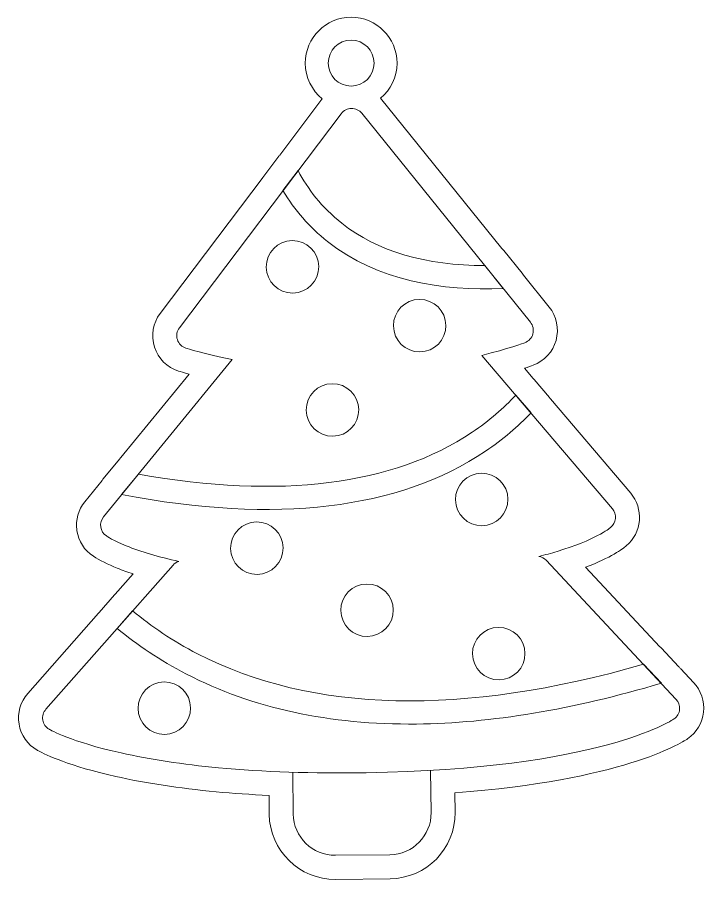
# Model space of a CAD drawing. Header units: centimetres. Extents: x -19.9 to 19.8, y -14.3 to 14.8.
# Drawn here: x -19.66 to -13.24, y -14.27 to -6.21 of the extents above; entities that cross this region are included whole.
import ezdxf

# ---------------------------------------------------------------- set-up
doc = ezdxf.new("R2010")
doc.units = ezdxf.units.CM
doc.header["$MEASUREMENT"] = 0
for name, color, linetype in [('layer 1', 7, 'Continuous'), ('layer 2', 7, 'Continuous'), ('layer 3', 7, 'Continuous')]:
    doc.layers.add(name, color=color, linetype=linetype)

msp = doc.modelspace()

# ---------------------------------------------------------------- linework, layer by layer
at = {"layer": 'layer 1', "lineweight": 9}
for points, knots in [([(-16.80978, -6.9717), (-16.90657, -6.89314), (-16.96844, -6.7732), (-16.96844, -6.63881), (-16.96844, -6.63881), (-16.96844, -6.40214), (-16.7766, -6.2103), (-16.53994, -6.2103), (-16.53994, -6.2103), (-16.30327, -6.2103), (-16.11143, -6.40214), (-16.11143, -6.63881), (-16.11143, -6.63881), (-16.11143, -6.77057), (-16.1709, -6.88844), (-16.26445, -6.96703)], [0, 0, 0, 0, 0.2, 0.2, 0.2, 0.2, 0.4, 0.4, 0.4, 0.4, 0.6, 0.6, 0.6, 0.6, 1, 1, 1, 1]), ([(-16.53994, -6.42455), (-16.42161, -6.42455), (-16.32568, -6.52048), (-16.32568, -6.63881), (-16.32568, -6.63881), (-16.32568, -6.75713), (-16.42161, -6.85306), (-16.53994, -6.85306), (-16.53994, -6.85306), (-16.65826, -6.85306), (-16.75419, -6.75713), (-16.75419, -6.63881), (-16.75419, -6.63881), (-16.75419, -6.52048), (-16.65826, -6.42455), (-16.53994, -6.42455)], [0, 0, 0, 0, 0.2, 0.2, 0.2, 0.2, 0.4, 0.4, 0.4, 0.4, 0.6, 0.6, 0.6, 0.6, 1, 1, 1, 1]), ([(-16.80978, -6.9717), (-16.81078, -6.97301), (-16.8118, -6.97434), (-16.8128, -6.97567), (-16.8128, -6.97567), (-16.8128, -6.97567), (-17.20711, -7.49758), (-17.20711, -7.49758), (-17.20711, -7.49758), (-17.20969, -7.50064), (-17.21249, -7.50354), (-17.21492, -7.50682), (-17.21492, -7.50682), (-17.21492, -7.50682), (-17.35667, -7.69431), (-17.35667, -7.69431), (-17.35667, -7.69431), (-17.35869, -7.69698), (-17.36019, -7.69986), (-17.36202, -7.70261), (-17.36202, -7.70261), (-17.36202, -7.70261), (-18.32457, -8.97651), (-18.32457, -8.97651), (-18.32457, -8.97651), (-18.39091, -9.06573), (-18.41099, -9.1822), (-18.37729, -9.29099), (-18.37729, -9.29099), (-18.34254, -9.39824), (-18.25844, -9.48185), (-18.15198, -9.51544), (-18.15198, -9.51544), (-18.13709, -9.52027), (-18.10332, -9.53042), (-18.05391, -9.54402), (-18.05391, -9.54402), (-18.05391, -9.54402), (-18.69151, -10.32385), (-18.69151, -10.32385), (-18.69151, -10.32385), (-18.69495, -10.32754), (-18.69853, -10.33105), (-18.70173, -10.33506), (-18.70173, -10.33506), (-18.70173, -10.33506), (-18.85791, -10.52596), (-18.85791, -10.52596), (-18.85791, -10.52596), (-18.86078, -10.52948), (-18.86319, -10.53338), (-18.86587, -10.53706), (-18.86587, -10.53706), (-18.86587, -10.53706), (-19.02858, -10.73622), (-19.02858, -10.73622), (-19.02858, -10.73622), (-19.08793, -10.81072), (-19.1142, -10.90425), (-19.10239, -10.99928), (-19.10239, -10.99928), (-19.10209, -11.00146), (-19.10182, -11.00371), (-19.10146, -11.00596), (-19.10146, -11.00596), (-19.08632, -11.10396), (-19.03093, -11.19067), (-18.94788, -11.24491), (-18.94788, -11.24491), (-18.89113, -11.2819), (-18.81363, -11.32045), (-18.72429, -11.35613), (-18.72429, -11.35613), (-18.67751, -11.37505), (-18.6282, -11.39302), (-18.57658, -11.41023), (-18.57658, -11.41023), (-18.57658, -11.41023), (-18.74418, -11.60031), (-18.74418, -11.60031), (-18.74418, -11.60031), (-18.74621, -11.60242), (-18.74865, -11.60393), (-18.75062, -11.60615), (-18.75062, -11.60615), (-18.75062, -11.60615), (-18.89483, -11.76971), (-18.89483, -11.76971), (-18.89483, -11.76971), (-18.89686, -11.77198), (-18.8982, -11.77467), (-18.90016, -11.77708), (-18.90016, -11.77708), (-18.90016, -11.77708), (-19.56066, -12.5259), (-19.56066, -12.5259), (-19.56066, -12.5259), (-19.62884, -12.60414), (-19.65859, -12.70783), (-19.64208, -12.8118), (-19.64208, -12.8118), (-19.62485, -12.91543), (-19.56291, -13.00464), (-19.47205, -13.05642), (-19.47205, -13.05642), (-19.4686, -13.05839), (-19.46859, -13.05849), (-19.46509, -13.06033), (-19.46509, -13.06033), (-19.38967, -13.10086), (-19.16791, -13.20573), (-18.7389, -13.30118), (-18.7389, -13.30118), (-18.4642, -13.36339), (-18.14839, -13.41154), (-17.79985, -13.44445), (-17.79985, -13.44445), (-17.64119, -13.45915), (-17.47653, -13.47039), (-17.30698, -13.47854), (-17.30698, -13.47854), (-17.30698, -13.47854), (-17.30512, -13.655), (-17.30512, -13.655), (-17.30512, -13.655), (-17.30157, -13.99363), (-17.02311, -14.26627), (-16.68439, -14.26271), (-16.68439, -14.26271), (-16.68439, -14.26271), (-16.17616, -14.2574), (-16.17616, -14.2574), (-16.17616, -14.2574), (-15.83751, -14.2538), (-15.56487, -13.97533), (-15.56842, -13.63672), (-15.56842, -13.63672), (-15.56842, -13.63672), (-15.57034, -13.45476), (-15.57034, -13.45476), (-15.57034, -13.45476), (-14.01974, -13.33796), (-13.46435, -12.99494), (-13.3972, -12.94965), (-13.3972, -12.94965), (-13.31344, -12.89214), (-13.25923, -12.80094), (-13.24865, -12.70059), (-13.24865, -12.70059), (-13.23738, -12.59846), (-13.27186, -12.49786), (-13.34329, -12.42387), (-13.34329, -12.42387), (-13.34329, -12.42387), (-13.46216, -12.29682), (-13.46216, -12.29682), (-13.46216, -12.29682), (-13.46722, -12.28998), (-13.47257, -12.28332), (-13.47852, -12.27692), (-13.47852, -12.27692), (-13.47852, -12.27692), (-13.64395, -12.1), (-13.64395, -12.1), (-13.64395, -12.1), (-13.64766, -12.09609), (-13.65212, -12.0932), (-13.65606, -12.08959), (-13.65606, -12.08959), (-13.65606, -12.08959), (-14.35023, -11.34733), (-14.35023, -11.34733), (-14.35023, -11.34733), (-14.11312, -11.25721), (-14.00388, -11.1752), (-13.96994, -11.14631), (-13.96994, -11.14631), (-13.89865, -11.08624), (-13.85519, -11.00256), (-13.84752, -10.90928), (-13.84752, -10.90928), (-13.84035, -10.81722), (-13.8701, -10.72489), (-13.92878, -10.65617), (-13.92878, -10.65617), (-13.92878, -10.65617), (-14.67857, -9.77502), (-14.67857, -9.77502), (-14.67857, -9.77502), (-14.68205, -9.77022), (-14.68487, -9.76506), (-14.68875, -9.76052), (-14.68875, -9.76052), (-14.68875, -9.76052), (-14.83042, -9.59404), (-14.83042, -9.59404), (-14.83042, -9.59404), (-14.83377, -9.59019), (-14.8379, -9.58726), (-14.84143, -9.58359), (-14.84143, -9.58359), (-14.84143, -9.58359), (-14.92192, -9.48897), (-14.92192, -9.48897), (-14.92192, -9.48897), (-14.88465, -9.47685), (-14.85727, -9.46715), (-14.84113, -9.46102), (-14.84113, -9.46102), (-14.73584, -9.4221), (-14.65543, -9.3348), (-14.62615, -9.22807), (-14.62615, -9.22807), (-14.59592, -9.11893), (-14.62093, -9.0018), (-14.69132, -8.91683), (-14.69132, -8.91683), (-14.69132, -8.91683), (-14.9308, -8.61994), (-14.9308, -8.61994), (-14.9308, -8.61994), (-14.93496, -8.61356), (-14.93901, -8.60716), (-14.94381, -8.60127), (-14.94381, -8.60127), (-14.94381, -8.60127), (-15.11517, -8.38891), (-15.11517, -8.38891), (-15.11517, -8.38891), (-15.1207, -8.38209), (-15.12666, -8.37562), (-15.13287, -8.36947), (-15.13287, -8.36947), (-15.13287, -8.36947), (-16.26445, -6.96703), (-16.26445, -6.96703)], [0, 0, 0, 0, 0.0166667, 0.0166667, 0.0166667, 0.0166667, 0.0333333, 0.0333333, 0.0333333, 0.0333333, 0.05, 0.05, 0.05, 0.05, 0.0666667, 0.0666667, 0.0666667, 0.0666667, 0.0833333, 0.0833333, 0.0833333, 0.0833333, 0.1, 0.1, 0.1, 0.1, 0.1166667, 0.1166667, 0.1166667, 0.1166667, 0.1333333, 0.1333333, 0.1333333, 0.1333333, 0.15, 0.15, 0.15, 0.15, 0.1666667, 0.1666667, 0.1666667, 0.1666667, 0.1833333, 0.1833333, 0.1833333, 0.1833333, 0.2, 0.2, 0.2, 0.2, 0.2166667, 0.2166667, 0.2166667, 0.2166667, 0.2333333, 0.2333333, 0.2333333, 0.2333333, 0.25, 0.25, 0.25, 0.25, 0.2666667, 0.2666667, 0.2666667, 0.2666667, 0.2833333, 0.2833333, 0.2833333, 0.2833333, 0.3, 0.3, 0.3, 0.3, 0.3166667, 0.3166667, 0.3166667, 0.3166667, 0.3333333, 0.3333333, 0.3333333, 0.3333333, 0.35, 0.35, 0.35, 0.35, 0.3666667, 0.3666667, 0.3666667, 0.3666667, 0.3833333, 0.3833333, 0.3833333, 0.3833333, 0.4, 0.4, 0.4, 0.4, 0.4166667, 0.4166667, 0.4166667, 0.4166667, 0.4333333, 0.4333333, 0.4333333, 0.4333333, 0.45, 0.45, 0.45, 0.45, 0.4666667, 0.4666667, 0.4666667, 0.4666667, 0.4833333, 0.4833333, 0.4833333, 0.4833333, 0.5, 0.5, 0.5, 0.5, 0.5166667, 0.5166667, 0.5166667, 0.5166667, 0.5333333, 0.5333333, 0.5333333, 0.5333333, 0.55, 0.55, 0.55, 0.55, 0.5666667, 0.5666667, 0.5666667, 0.5666667, 0.5833333, 0.5833333, 0.5833333, 0.5833333, 0.6, 0.6, 0.6, 0.6, 0.6166667, 0.6166667, 0.6166667, 0.6166667, 0.6333333, 0.6333333, 0.6333333, 0.6333333, 0.65, 0.65, 0.65, 0.65, 0.6666667, 0.6666667, 0.6666667, 0.6666667, 0.6833333, 0.6833333, 0.6833333, 0.6833333, 0.7, 0.7, 0.7, 0.7, 0.7166667, 0.7166667, 0.7166667, 0.7166667, 0.7333333, 0.7333333, 0.7333333, 0.7333333, 0.75, 0.75, 0.75, 0.75, 0.7666667, 0.7666667, 0.7666667, 0.7666667, 0.7833333, 0.7833333, 0.7833333, 0.7833333, 0.8, 0.8, 0.8, 0.8, 0.8166667, 0.8166667, 0.8166667, 0.8166667, 0.8333333, 0.8333333, 0.8333333, 0.8333333, 0.85, 0.85, 0.85, 0.85, 0.8666667, 0.8666667, 0.8666667, 0.8666667, 0.8833333, 0.8833333, 0.8833333, 0.8833333, 0.9, 0.9, 0.9, 0.9, 0.9166667, 0.9166667, 0.9166667, 0.9166667, 0.9333333, 0.9333333, 0.9333333, 0.9333333, 0.95, 0.95, 0.95, 0.95, 0.9666667, 0.9666667, 0.9666667, 0.9666667, 1, 1, 1, 1])]:
    msp.add_open_spline(points, degree=3, knots=knots, dxfattribs=at)
at = {"layer": 'layer 2', "lineweight": 9}
for points, knots in [([(-13.50598, -12.57925), (-13.50598, -12.57925), (-14.71986, -11.2813), (-14.71986, -11.2813), (-14.71986, -11.2813), (-14.73803, -11.26224), (-14.76213, -11.25006), (-14.78625, -11.24619), (-14.78625, -11.24619), (-14.72715, -11.23185), (-14.67023, -11.21615), (-14.61653, -11.19992), (-14.61653, -11.19992), (-14.26244, -11.09354), (-14.12932, -10.9867), (-14.11535, -10.9746), (-14.11535, -10.9746), (-14.0902, -10.95374), (-14.07439, -10.92435), (-14.07171, -10.89171), (-14.07171, -10.89171), (-14.06911, -10.85851), (-14.07944, -10.82609), (-14.10002, -10.80201), (-14.10002, -10.80201), (-14.10002, -10.80201), (-15.31997, -9.36823), (-15.31997, -9.36823), (-15.31997, -9.36823), (-15.07588, -9.30753), (-14.92523, -9.25281), (-14.91919, -9.25014), (-14.91919, -9.25014), (-14.88175, -9.23631), (-14.85323, -9.20583), (-14.84279, -9.16803), (-14.84279, -9.16803), (-14.83229, -9.13015), (-14.84107, -9.08855), (-14.86628, -9.05801), (-14.86628, -9.05801), (-14.86628, -9.05801), (-16.44009, -7.10751), (-16.44009, -7.10751), (-16.44009, -7.10751), (-16.46343, -7.07844), (-16.49961, -7.06146), (-16.53755, -7.06233), (-16.53755, -7.06233), (-16.5746, -7.06271), (-16.61051, -7.08085), (-16.63321, -7.11124), (-16.63321, -7.11124), (-16.63321, -7.11124), (-18.14393, -9.11073), (-18.14393, -9.11073), (-18.14393, -9.11073), (-18.16773, -9.14268), (-18.17482, -9.18393), (-18.16321, -9.22163), (-18.16321, -9.22163), (-18.15081, -9.25978), (-18.12099, -9.28967), (-18.08315, -9.30123), (-18.08315, -9.30123), (-18.07438, -9.30417), (-17.91012, -9.35536), (-17.65179, -9.40756), (-17.65179, -9.40756), (-17.65179, -9.40756), (-18.85251, -10.87628), (-18.85251, -10.87628), (-18.85251, -10.87628), (-18.87431, -10.90362), (-18.88331, -10.9376), (-18.87908, -10.97161), (-18.87908, -10.97161), (-18.87385, -11.00512), (-18.85554, -11.03645), (-18.82646, -11.05544), (-18.82646, -11.05544), (-18.82013, -11.05948), (-18.76358, -11.09819), (-18.64021, -11.14746), (-18.64021, -11.14746), (-18.50275, -11.20284), (-18.33773, -11.2519), (-18.14947, -11.29218), (-18.14947, -11.29218), (-18.17018, -11.29896), (-18.18845, -11.31059), (-18.20338, -11.32736), (-18.20338, -11.32736), (-18.20338, -11.32736), (-19.39097, -12.67368), (-19.39097, -12.67368), (-19.39097, -12.67368), (-19.41517, -12.70152), (-19.42585, -12.73855), (-19.42008, -12.77492), (-19.42008, -12.77492), (-19.41401, -12.81127), (-19.3922, -12.84305), (-19.36054, -12.86108), (-19.36054, -12.86108), (-19.35204, -12.86532), (-19.15531, -12.97802), (-18.68916, -13.08187), (-18.68916, -13.08187), (-18.41982, -13.14284), (-18.11432, -13.18884), (-17.77895, -13.2204), (-17.77895, -13.2204), (-17.36234, -13.25908), (-16.89904, -13.27512), (-16.40087, -13.26663), (-16.40087, -13.26663), (-14.22833, -13.23169), (-13.5528, -12.78329), (-13.52437, -12.76406), (-13.52437, -12.76406), (-13.49441, -12.74361), (-13.47589, -12.71149), (-13.47216, -12.6759), (-13.47216, -12.6759), (-13.46822, -12.64028), (-13.48089, -12.60456), (-13.50598, -12.57925)], [0, 0, 0, 0, 0.030303, 0.030303, 0.030303, 0.030303, 0.0606061, 0.0606061, 0.0606061, 0.0606061, 0.0909091, 0.0909091, 0.0909091, 0.0909091, 0.1212121, 0.1212121, 0.1212121, 0.1212121, 0.1515152, 0.1515152, 0.1515152, 0.1515152, 0.1818182, 0.1818182, 0.1818182, 0.1818182, 0.2121212, 0.2121212, 0.2121212, 0.2121212, 0.2424242, 0.2424242, 0.2424242, 0.2424242, 0.2727273, 0.2727273, 0.2727273, 0.2727273, 0.3030303, 0.3030303, 0.3030303, 0.3030303, 0.3333333, 0.3333333, 0.3333333, 0.3333333, 0.3636364, 0.3636364, 0.3636364, 0.3636364, 0.3939394, 0.3939394, 0.3939394, 0.3939394, 0.4242424, 0.4242424, 0.4242424, 0.4242424, 0.4545455, 0.4545455, 0.4545455, 0.4545455, 0.4848485, 0.4848485, 0.4848485, 0.4848485, 0.5151515, 0.5151515, 0.5151515, 0.5151515, 0.5454545, 0.5454545, 0.5454545, 0.5454545, 0.5757576, 0.5757576, 0.5757576, 0.5757576, 0.6060606, 0.6060606, 0.6060606, 0.6060606, 0.6363636, 0.6363636, 0.6363636, 0.6363636, 0.6666667, 0.6666667, 0.6666667, 0.6666667, 0.6969697, 0.6969697, 0.6969697, 0.6969697, 0.7272727, 0.7272727, 0.7272727, 0.7272727, 0.7575758, 0.7575758, 0.7575758, 0.7575758, 0.7878788, 0.7878788, 0.7878788, 0.7878788, 0.8181818, 0.8181818, 0.8181818, 0.8181818, 0.8484848, 0.8484848, 0.8484848, 0.8484848, 0.8787879, 0.8787879, 0.8787879, 0.8787879, 0.9090909, 0.9090909, 0.9090909, 0.9090909, 0.9393939, 0.9393939, 0.9393939, 0.9393939, 1, 1, 1, 1]), ([(-15.79742, -13.24485), (-15.79742, -13.24485), (-15.79326, -13.63909), (-15.79326, -13.63909), (-15.79326, -13.63909), (-15.79099, -13.85409), (-15.96345, -14.03023), (-16.17845, -14.03249), (-16.17845, -14.03249), (-16.17845, -14.03249), (-16.68673, -14.0378), (-16.68673, -14.0378), (-16.68673, -14.0378), (-16.90171, -14.04012), (-17.07786, -13.86766), (-17.08007, -13.6526), (-17.08007, -13.6526), (-17.08007, -13.6526), (-17.08417, -13.26239), (-17.08417, -13.26239)], [0, 0, 0, 0, 0.1666667, 0.1666667, 0.1666667, 0.1666667, 0.3333333, 0.3333333, 0.3333333, 0.3333333, 0.5, 0.5, 0.5, 0.5, 0.6666667, 0.6666667, 0.6666667, 0.6666667, 1, 1, 1, 1])]:
    msp.add_open_spline(points, degree=3, knots=knots, dxfattribs=at)
at = {"layer": 'layer 3', "color": 114, "lineweight": 9}
for points, knots in [([(-16.76162, -8.30369), (-16.29327, -8.67401), (-15.68905, -8.76822), (-15.11886, -8.74258), (-15.11886, -8.74258), (-15.11886, -8.74258), (-15.29015, -8.53018), (-15.29015, -8.53018), (-15.29015, -8.53018), (-15.83993, -8.53023), (-16.29396, -8.39772), (-16.62747, -8.13406), (-16.62747, -8.13406), (-16.81628, -7.98476), (-16.94612, -7.81283), (-17.03542, -7.64243), (-17.03542, -7.64243), (-17.03542, -7.64243), (-17.17711, -7.82992), (-17.17711, -7.82992), (-17.17711, -7.82992), (-17.06846, -8.01058), (-16.92896, -8.17137), (-16.76162, -8.30369)], [0, 0, 0, 0, 0.1428571, 0.1428571, 0.1428571, 0.1428571, 0.2857143, 0.2857143, 0.2857143, 0.2857143, 0.4285714, 0.4285714, 0.4285714, 0.4285714, 0.5714286, 0.5714286, 0.5714286, 0.5714286, 0.7142857, 0.7142857, 0.7142857, 0.7142857, 1, 1, 1, 1]), ([(-16.84313, -8.53847), (-16.84172, -8.67379), (-16.95032, -8.78466), (-17.08573, -8.78609), (-17.08573, -8.78609), (-17.22109, -8.7875), (-17.33195, -8.67896), (-17.33336, -8.54365), (-17.33336, -8.54365), (-17.33479, -8.40823), (-17.22626, -8.29732), (-17.0909, -8.29586), (-17.0909, -8.29586), (-16.95548, -8.29443), (-16.84456, -8.40306), (-16.84313, -8.53847)], [0, 0, 0, 0, 0.2, 0.2, 0.2, 0.2, 0.4, 0.4, 0.4, 0.4, 0.6, 0.6, 0.6, 0.6, 1, 1, 1, 1]), ([(-15.65501, -9.08815), (-15.6536, -9.22351), (-15.76222, -9.33444), (-15.89753, -9.33585), (-15.89753, -9.33585), (-16.0329, -9.33732), (-16.14378, -9.22867), (-16.14518, -9.0933), (-16.14518, -9.0933), (-16.14659, -8.95799), (-16.03807, -8.84702), (-15.9027, -8.84567), (-15.9027, -8.84567), (-15.76734, -8.84424), (-15.65647, -8.95284), (-15.65501, -9.08815)], [0, 0, 0, 0, 0.2, 0.2, 0.2, 0.2, 0.4, 0.4, 0.4, 0.4, 0.6, 0.6, 0.6, 0.6, 1, 1, 1, 1]), ([(-16.46863, -9.87543), (-16.4672, -10.01084), (-16.57579, -10.12172), (-16.71111, -10.12314), (-16.71111, -10.12314), (-16.84651, -10.12461), (-16.95739, -10.01602), (-16.95882, -9.8806), (-16.95882, -9.8806), (-16.96022, -9.74529), (-16.8517, -9.63434), (-16.71628, -9.63295), (-16.71628, -9.63295), (-16.58096, -9.63149), (-16.47005, -9.74012), (-16.46863, -9.87543)], [0, 0, 0, 0, 0.2, 0.2, 0.2, 0.2, 0.4, 0.4, 0.4, 0.4, 0.6, 0.6, 0.6, 0.6, 1, 1, 1, 1]), ([(-15.28592, -10.26357), (-15.12055, -10.15255), (-14.98009, -10.03128), (-14.85996, -9.90633), (-14.85996, -9.90633), (-14.85996, -9.90633), (-15.00168, -9.73979), (-15.00168, -9.73979), (-15.00168, -9.73979), (-15.1157, -9.8616), (-15.25041, -9.97967), (-15.41009, -10.08654), (-15.41009, -10.08654), (-16.15249, -10.58341), (-17.19811, -10.71381), (-18.52753, -10.47741), (-18.52753, -10.47741), (-18.52753, -10.47741), (-18.68365, -10.66841), (-18.68365, -10.66841), (-18.68365, -10.66841), (-17.23812, -10.94443), (-16.0981, -10.80932), (-15.28592, -10.26357)], [0, 0, 0, 0, 0.1428571, 0.1428571, 0.1428571, 0.1428571, 0.2857143, 0.2857143, 0.2857143, 0.2857143, 0.4285714, 0.4285714, 0.4285714, 0.4285714, 0.5714286, 0.5714286, 0.5714286, 0.5714286, 0.7142857, 0.7142857, 0.7142857, 0.7142857, 1, 1, 1, 1]), ([(-15.07561, -10.71152), (-15.07415, -10.84687), (-15.18274, -10.9578), (-15.31806, -10.95921), (-15.31806, -10.95921), (-15.45345, -10.96064), (-15.56434, -10.85206), (-15.56575, -10.71669), (-15.56575, -10.71669), (-15.56717, -10.58133), (-15.45864, -10.47041), (-15.32322, -10.46899), (-15.32322, -10.46899), (-15.18791, -10.46756), (-15.07699, -10.57616), (-15.07561, -10.71152)], [0, 0, 0, 0, 0.2, 0.2, 0.2, 0.2, 0.4, 0.4, 0.4, 0.4, 0.6, 0.6, 0.6, 0.6, 1, 1, 1, 1]), ([(-17.17601, -11.16628), (-17.17456, -11.30161), (-17.2832, -11.41248), (-17.41856, -11.41395), (-17.41856, -11.41395), (-17.55393, -11.41536), (-17.66478, -11.30678), (-17.6662, -11.17147), (-17.6662, -11.17147), (-17.66763, -11.03605), (-17.5591, -10.92513), (-17.42372, -10.92376), (-17.42372, -10.92376), (-17.2883, -10.92233), (-17.17744, -11.03089), (-17.17601, -11.16628)], [0, 0, 0, 0, 0.2, 0.2, 0.2, 0.2, 0.4, 0.4, 0.4, 0.4, 0.6, 0.6, 0.6, 0.6, 1, 1, 1, 1]), ([(-16.14611, -11.7466), (-16.14469, -11.88192), (-16.25328, -11.99279), (-16.3887, -11.99422), (-16.3887, -11.99422), (-16.52407, -11.99568), (-16.63489, -11.88708), (-16.63629, -11.75171), (-16.63629, -11.75171), (-16.63771, -11.61636), (-16.52918, -11.50543), (-16.39381, -11.50403), (-16.39381, -11.50403), (-16.25845, -11.50259), (-16.14758, -11.6112), (-16.14611, -11.7466)], [0, 0, 0, 0, 0.2, 0.2, 0.2, 0.2, 0.4, 0.4, 0.4, 0.4, 0.6, 0.6, 0.6, 0.6, 1, 1, 1, 1]), ([(-15.92867, -12.81176), (-15.23459, -12.80443), (-14.47127, -12.67698), (-13.64271, -12.43058), (-13.64271, -12.43058), (-13.64271, -12.43058), (-13.80814, -12.25367), (-13.80814, -12.25367), (-13.80814, -12.25367), (-15.50135, -12.74011), (-16.90005, -12.70817), (-17.97407, -12.15591), (-17.97407, -12.15591), (-18.20621, -12.03646), (-18.40738, -11.89943), (-18.58181, -11.75503), (-18.58181, -11.75503), (-18.58181, -11.75503), (-18.72604, -11.91849), (-18.72604, -11.91849), (-18.72604, -11.91849), (-18.54021, -12.07189), (-18.32559, -12.21797), (-18.07728, -12.34607), (-18.07728, -12.34607), (-17.45856, -12.66509), (-16.74091, -12.82034), (-15.92867, -12.81176)], [0, 0, 0, 0, 0.125, 0.125, 0.125, 0.125, 0.25, 0.25, 0.25, 0.25, 0.375, 0.375, 0.375, 0.375, 0.5, 0.5, 0.5, 0.5, 0.625, 0.625, 0.625, 0.625, 0.75, 0.75, 0.75, 0.75, 1, 1, 1, 1]), ([(-14.91625, -12.15187), (-14.91478, -12.28719), (-15.02339, -12.39806), (-15.15874, -12.39947), (-15.15874, -12.39947), (-15.29409, -12.40093), (-15.40502, -12.2923), (-15.40643, -12.157), (-15.40643, -12.157), (-15.40786, -12.02157), (-15.29928, -11.9107), (-15.16391, -11.90929), (-15.16391, -11.90929), (-15.02849, -11.90786), (-14.91762, -12.01646), (-14.91625, -12.15187)], [0, 0, 0, 0, 0.2, 0.2, 0.2, 0.2, 0.4, 0.4, 0.4, 0.4, 0.6, 0.6, 0.6, 0.6, 1, 1, 1, 1]), ([(-18.03993, -12.66046), (-18.03852, -12.79593), (-18.14711, -12.90671), (-18.28242, -12.90813), (-18.28242, -12.90813), (-18.41785, -12.90954), (-18.5287, -12.80104), (-18.53013, -12.66565), (-18.53013, -12.66565), (-18.53154, -12.53033), (-18.42299, -12.41946), (-18.28758, -12.41804), (-18.28758, -12.41804), (-18.15227, -12.41659), (-18.04134, -12.52521), (-18.03993, -12.66046)], [0, 0, 0, 0, 0.2, 0.2, 0.2, 0.2, 0.4, 0.4, 0.4, 0.4, 0.6, 0.6, 0.6, 0.6, 1, 1, 1, 1])]:
    msp.add_open_spline(points, degree=3, knots=knots, dxfattribs=at)

doc.saveas('drawing.dxf')
